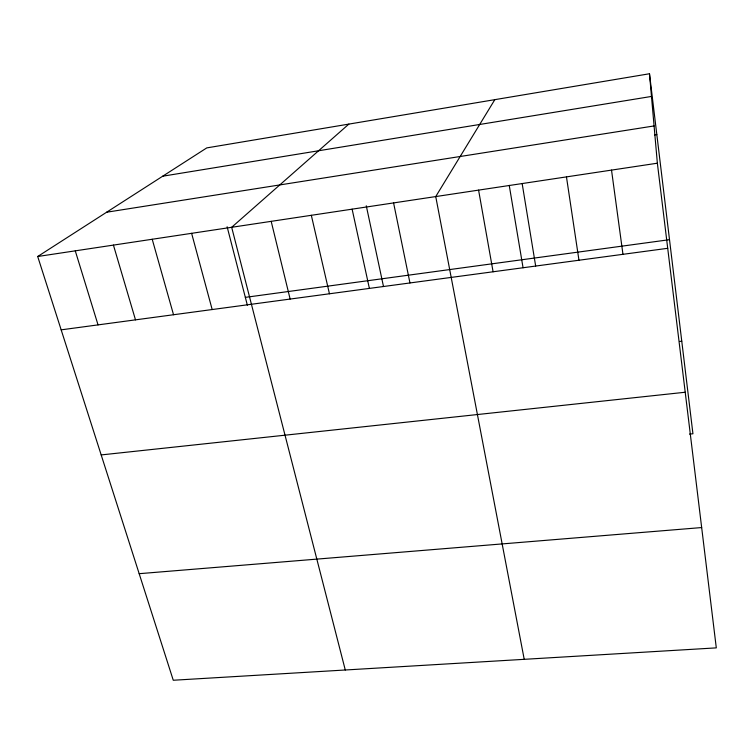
<?xml version="1.0" encoding="UTF-8"?>
<svg xmlns="http://www.w3.org/2000/svg" width="754" height="754" viewBox="0 0 754 754"><rect width="100%" height="100%" fill="white"/><g stroke="black" fill="none" stroke-linecap="round" stroke-linejoin="round"><path stroke-width="1.13" d="M494.831 99.651L435.737 196.568L524.219 659.326M348.857 124.099L231.676 227.293L345.275 669.995M649.486 73.751L657.365 163.203L716.3 647.875L173.269 680.249L37.7 256.501L206.775 147.897L649.486 73.751L692.935 433.767L689.514 434.106M162.723 176.2L651.484 96.437M106.634 212.223L654.086 125.937M654.519 134.909L656.819 134.551M37.7 256.501L657.365 163.203M245.342 297.368L669.514 239.678M61.168 329.847L667.714 248.302M679.514 341.468L681.767 341.204M101.187 454.926L685.216 392.24M139.179 573.69L701.672 527.555M75.268 250.846L98.039 324.889M113.43 245.097L135.494 319.856M152.214 239.263L173.533 314.738M191.62 233.325L212.176 309.545M227.124 226.766L247.359 305.21M271.186 221.346L290.139 299.065M311.327 215.305L329.451 293.777M352.118 209.16L369.385 288.405M366.274 205.785L383.494 286.539M393.588 202.92L409.959 282.957M478.583 190.121L493.088 271.779M509.233 185.361L523.069 267.774M522.154 183.561L535.67 266.049M566.461 176.888L578.959 260.234M611.522 170.102L622.964 254.315"/></g></svg>
